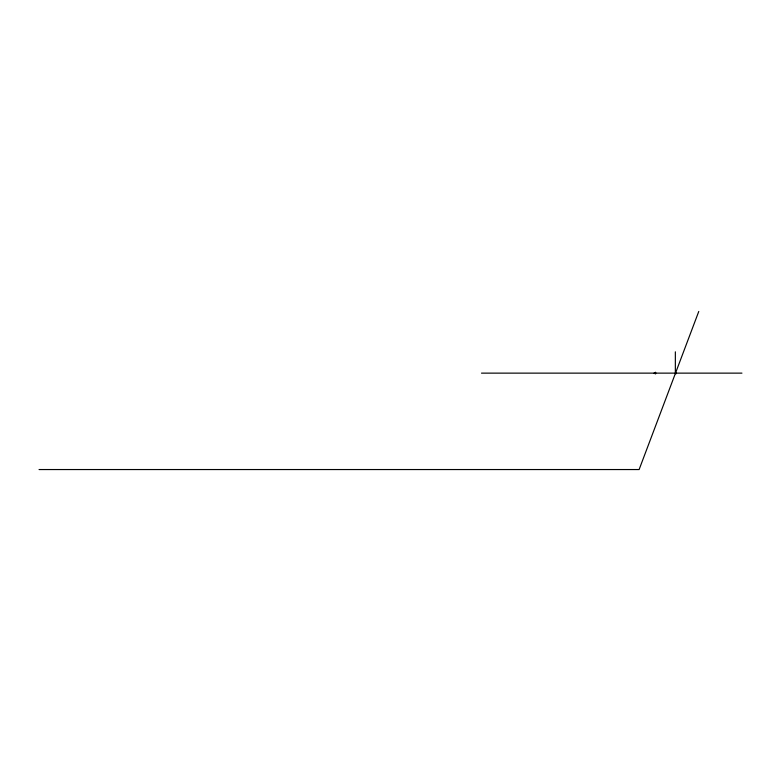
<?xml version="1.0" encoding="UTF-8"?>
<svg xmlns="http://www.w3.org/2000/svg" width="781" height="781" viewBox="0 0 781 781"><rect width="100%" height="100%" fill="white"/><g stroke="black" fill="none" stroke-linecap="round" stroke-linejoin="round"><path stroke-width="1.17" d="M698.77 311.453L639.122 469.547L39.05 469.547M481.496 373.133L741.95 373.133M675.35 351.821L675.35 373.133M675.907 373.133L675.868 373.914L675.868 372.361L675.907 373.133M655.61 372.361L654.048 373.133L655.61 373.914L655.61 372.361"/></g></svg>
